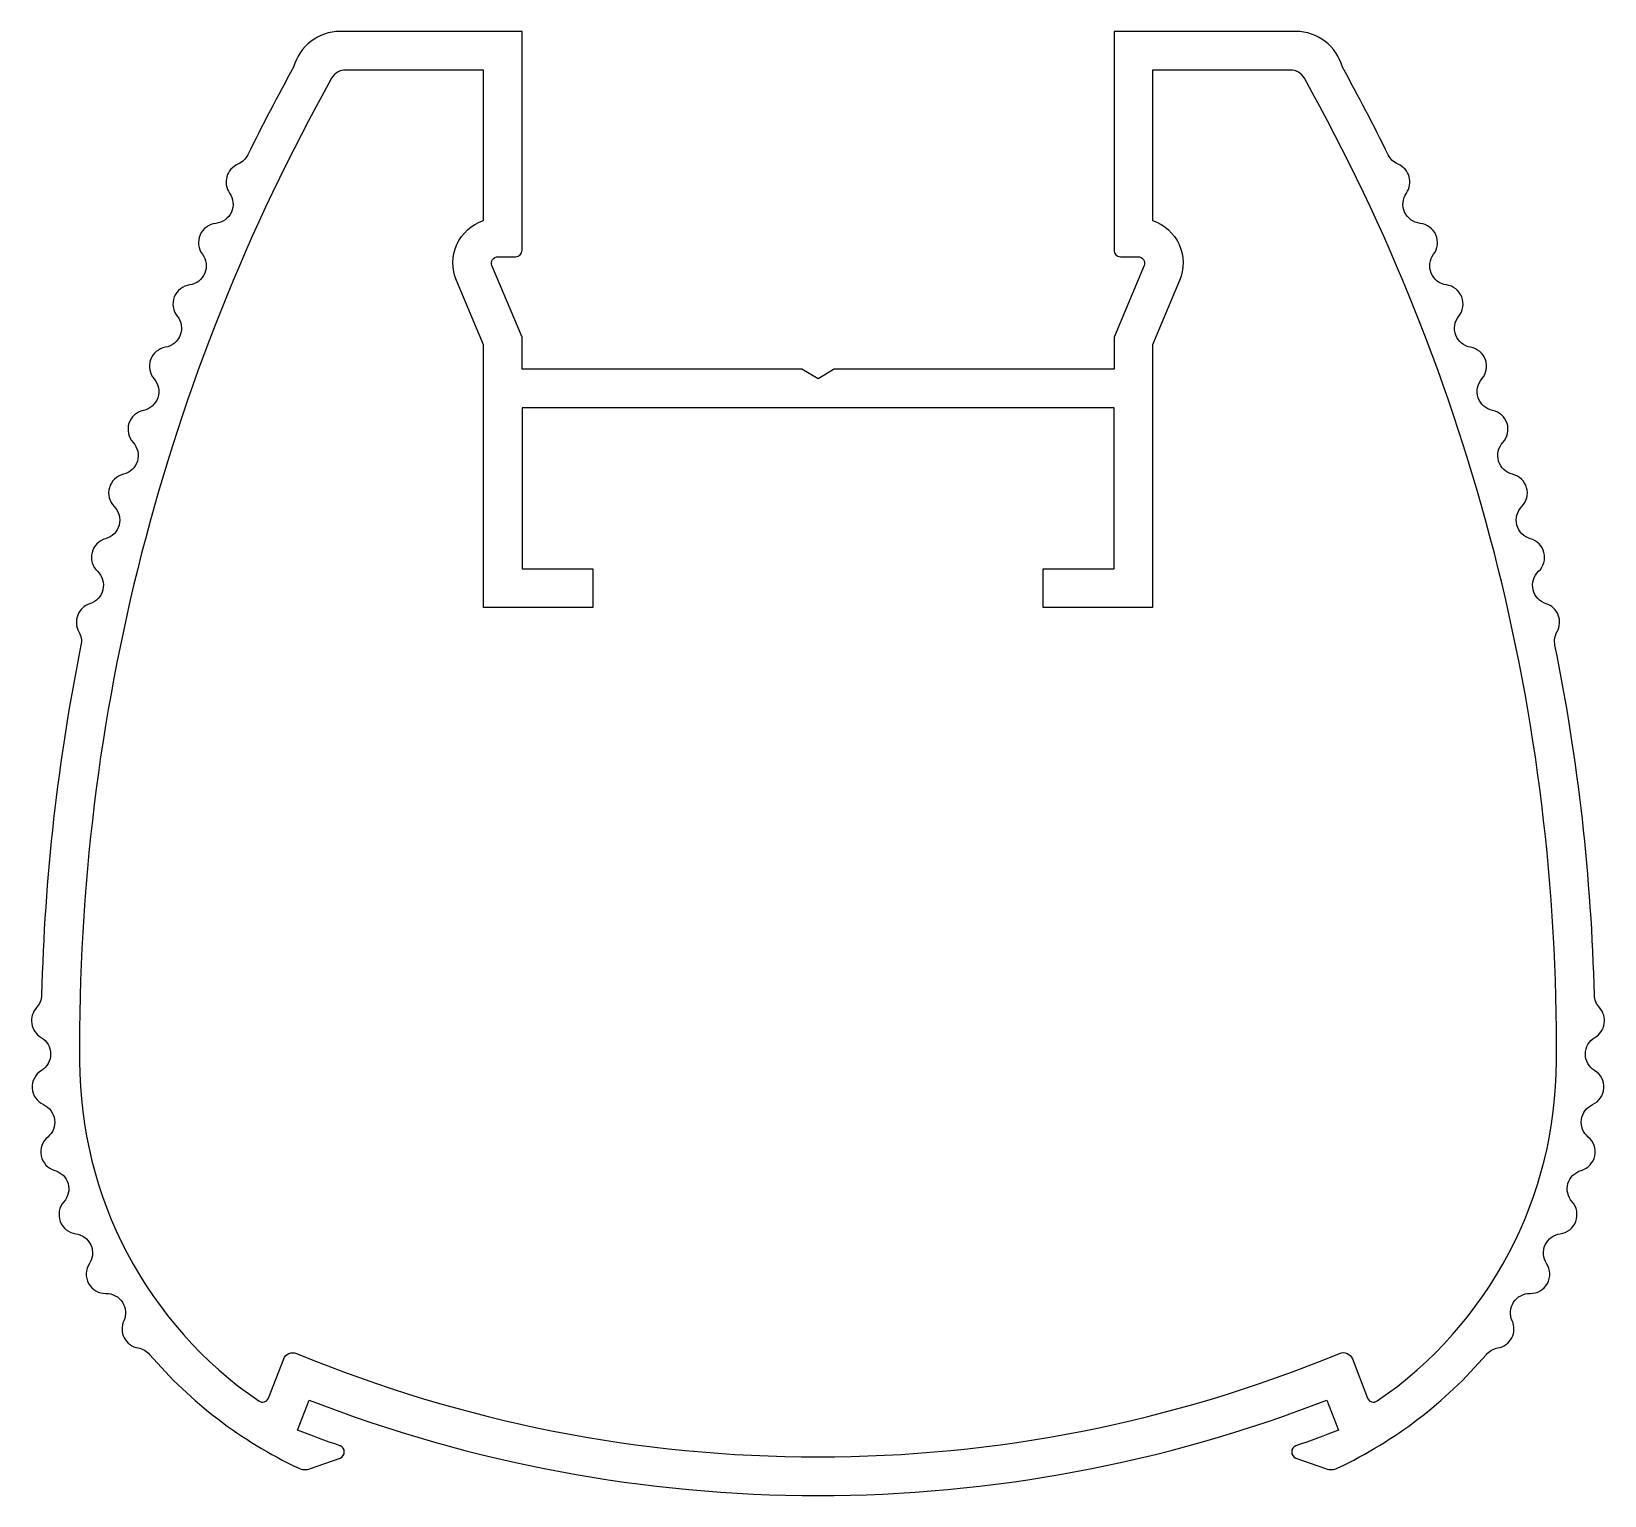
# Model space of a CAD drawing. Extents: x 144 to 192.9, y 191.5 to 237.
import ezdxf

# ---------------------------------------------------------------- set-up
doc = ezdxf.new("R2010")
doc.units = 0
doc.layers.add('ANA', color=220, linetype='CONTINUOUS')

msp = doc.modelspace()

# ---------------------------------------------------------------- linework, layer by layer
at = {"layer": 'ANA', "color": 7}
for points in [[(147.646, 195.879, 0.104903), (152.262, 192.35, 0.199293), (152.645, 192.33), (153.567, 192.66, 0.706169), (153.566, 193.037, -0.007908), (152.242, 193.528), (152.604, 194.46, 0.1875), (184.242, 194.46), (184.604, 193.528, -0.007908), (183.279, 193.037, 0.706169), (183.278, 192.66), (184.2, 192.33, 0.199293), (184.583, 192.35, 0.104903), (189.199, 195.879, -0.17555), (189.555, 196.08, 0.494196), (190, 196.923, -0.553115), (190.556, 197.774, 0.602648), (191.069, 198.703, -0.553115), (191.493, 199.627, 0.602648), (191.862, 200.621, -0.553115), (192.145, 201.598, 0.602648), (192.363, 202.636, -0.553115), (192.498, 203.644, 0.601626), (192.562, 204.702, -0.568012), (192.572, 205.732, 0.478303), (192.712, 206.656, -0.181053), (192.555, 207.046, 0.043683), (191.33, 217.924, -0.181053), (191.396, 218.34, 0.478303), (191.054, 219.209, -0.571858), (190.82, 220.216, 0.582896), (190.566, 221.229, -0.571858), (190.298, 222.228, 0.582896), (190.012, 223.232, -0.571858), (189.711, 224.222, 0.582896), (189.391, 225.216, -0.571858), (189.058, 226.195, 0.582896), (188.705, 227.178, -0.571858), (188.34, 228.145, 0.582896), (187.955, 229.116, -0.571858), (187.557, 230.071, 0.582896), (187.141, 231.028, -0.571858), (186.712, 231.969, 0.478303), (186.453, 232.867, -0.181053), (186.147, 233.156, 0.012265), (184.722, 235.885, 0.338817), (183.274, 236.994), (177.623, 236.994), (177.623, 230.194, 0.414214), (177.823, 229.994), (177.923, 229.994), (178.371, 229.994, -0.536059), (178.556, 229.716), (177.623, 227.494), (177.623, 226.494), (168.923, 226.494), (168.423, 226.194), (167.923, 226.494), (159.223, 226.494), (159.223, 227.494), (158.289, 229.716, -0.536059), (158.474, 229.994), (158.923, 229.994), (159.023, 229.994, 0.414214), (159.223, 230.194), (159.223, 236.994), (153.571, 236.994, 0.338817), (152.123, 235.885, 0.012265), (150.698, 233.156, -0.181053), (150.392, 232.867, 0.478303), (150.133, 231.969, -0.571858), (149.705, 231.028, 0.582896), (149.288, 230.071, -0.571858), (148.891, 229.116, 0.582896), (148.506, 228.145, -0.571858), (148.14, 227.178, 0.582896), (147.787, 226.195, -0.571858), (147.454, 225.216, 0.582896), (147.134, 224.222, -0.571858), (146.834, 223.232, 0.582896), (146.547, 222.228, -0.571858), (146.279, 221.229, 0.582896), (146.026, 220.216, -0.571858), (145.791, 219.209, 0.478303), (145.449, 218.34, -0.181053), (145.515, 217.924, 0.043683), (144.29, 207.046, -0.181053), (144.133, 206.656, 0.478303), (144.273, 205.732, -0.568012), (144.284, 204.702, 0.601626), (144.348, 203.644, -0.553115), (144.482, 202.636, 0.602648), (144.701, 201.598, -0.553115), (144.983, 200.621, 0.602648), (145.353, 199.627, -0.553115), (145.776, 198.703, 0.602648), (146.289, 197.774, -0.553115), (146.845, 196.923, 0.494196), (147.29, 196.08, -0.17555)], [(178.823, 231.119, -0.434675), (179.662, 229.252), (178.823, 227.252), (178.823, 225.294), (178.823, 219.094), (175.423, 219.094), (175.423, 220.294), (177.623, 220.294), (177.623, 225.294), (159.223, 225.294), (159.223, 220.294), (161.423, 220.294), (161.423, 219.094), (158.023, 219.094), (158.023, 225.294), (158.023, 227.252), (157.183, 229.252, -0.434675), (158.023, 231.119), (158.023, 235.794), (153.739, 235.794, 0.271622), (153.303, 235.538, 0.130186), (145.473, 204.998, 0.247594), (151.042, 194.432, 0.48318), (151.341, 194.524), (151.815, 195.742, -0.420391), (152.209, 195.911, 0.198415), (184.636, 195.911, -0.420391), (185.031, 195.742), (185.504, 194.524, 0.48318), (185.803, 194.432, 0.247594), (191.373, 204.998, 0.130186), (183.542, 235.538, 0.271622), (183.106, 235.794), (178.823, 235.794)]]:
    msp.add_lwpolyline(points, format="xyb", close=True, dxfattribs=at)

doc.saveas('drawing.dxf')
